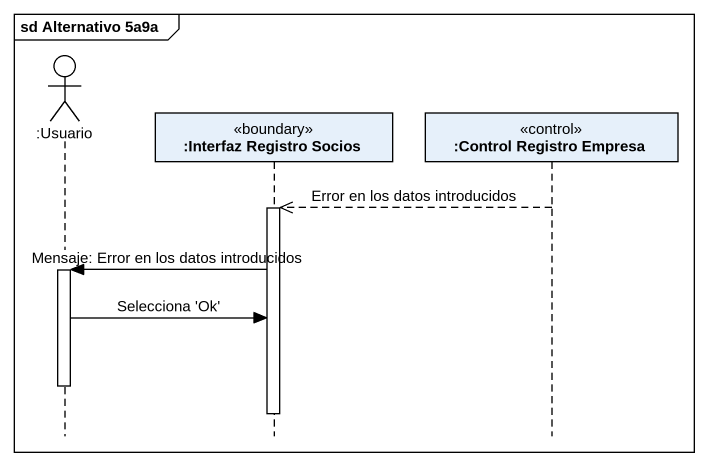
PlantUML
@startuml
mainframe sd Alternativo 5a9a
hide footbox
actor ":Usuario" as Usuario
participant ":Interfaz Registro Socios" as Interfaz_Registro_Socios <<boundary>>
participant ":Control Registro Empresa" as Control_Registro_Empresa <<control>>

Control_Registro_Empresa -->> Interfaz_Registro_Socios : Error en los datos introducidos
activate Interfaz_Registro_Socios
Interfaz_Registro_Socios -> Usuario : Mensaje: Error en los datos introducidos
activate Usuario
Usuario -> Interfaz_Registro_Socios : Selecciona 'Ok'
deactivate Usuario
deactivate Interfaz_Registro_Socios
@enduml
